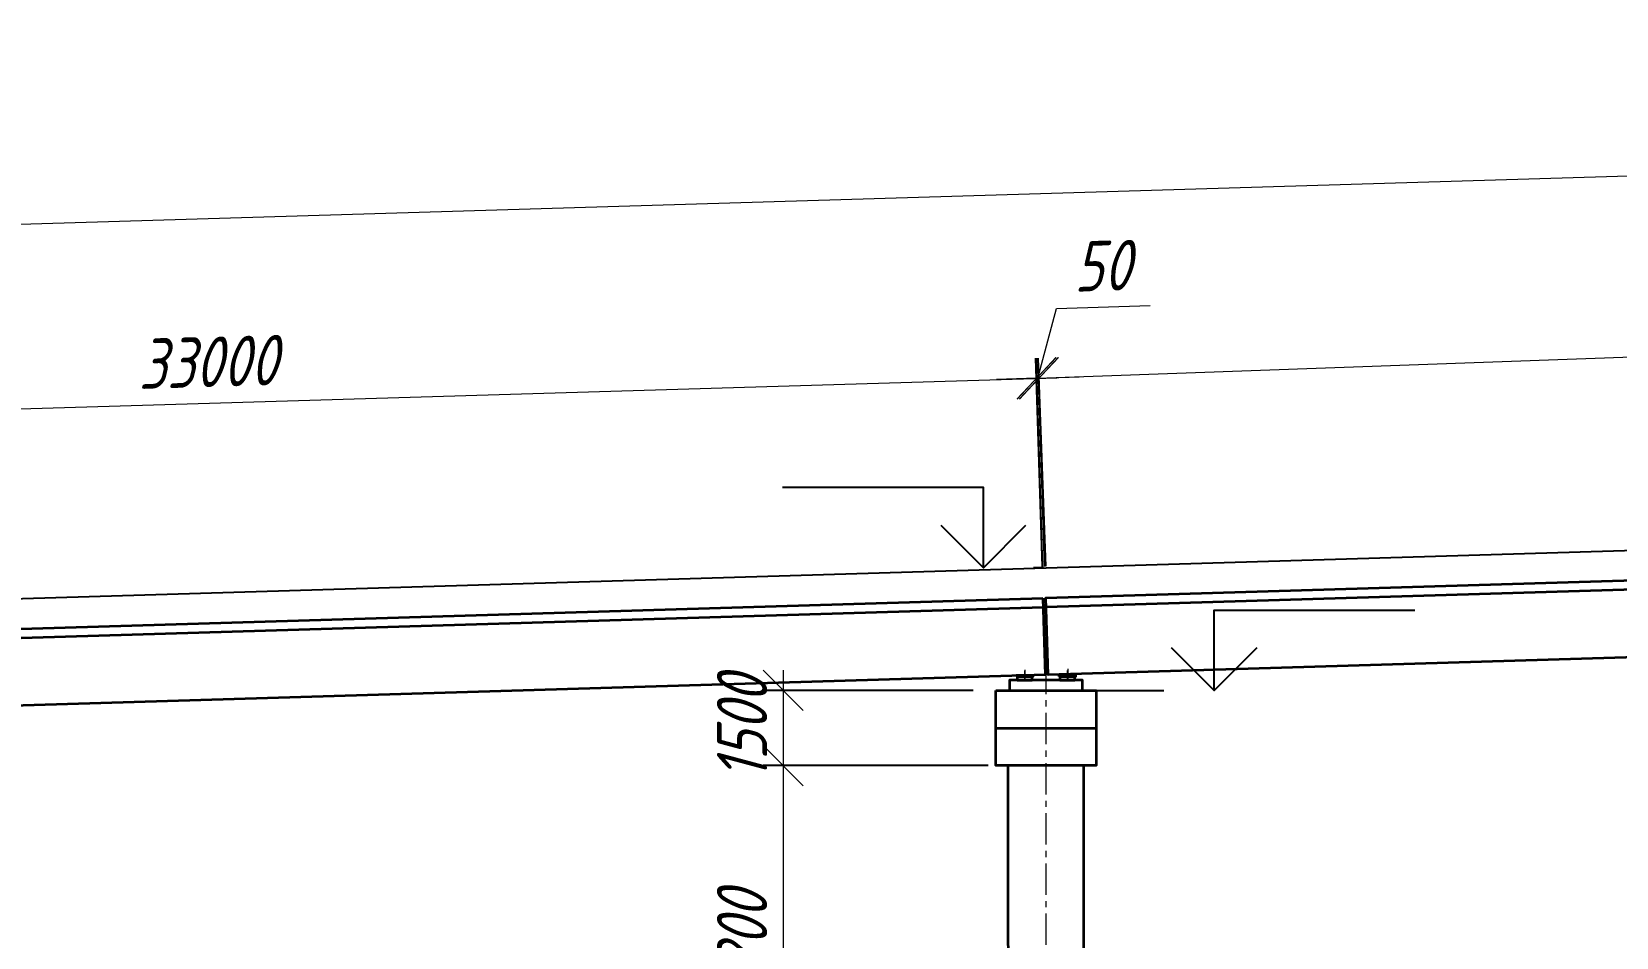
# Model space of a CAD drawing. Header units: millimetres. Extents: x 1864 to 10174863, y -4887456 to 5366151.
# Drawn here: x 5348033 to 5379598, y 12507 to 30555 of the extents above; entities that cross this region are included whole.
import ezdxf
from ezdxf.enums import TextEntityAlignment as Align

# ---------------------------------------------------------------- set-up
doc = ezdxf.new("R2018")
doc.units = ezdxf.units.MM
doc.linetypes.add('осевая', pattern=[2, 1.25, -0.25, 0.25, -0.25])
for name, color, linetype, lineweight in [('1-Бетон', 106, 'Continuous', 35), ('1-Примечания', 4, 'Continuous', 25), ('1-Размеры', 1, 'Continuous', 25), ('1-Текст_3', 250, 'Continuous', 25), ('ИС_Ось', 3, 'осевая', 18), ('ИС_Размер', 3, 'Continuous', 18)]:
    doc.layers.add(name, color=color, linetype=linetype, lineweight=lineweight)
doc.layers.add('Красный профиль', color=1, linetype='Continuous')
doc.styles.add('0', font='isocpeur.ttf', dxfattribs={"width": 0.8, "oblique": 15})
doc.styles.get("Standard").update_dxf_attribs({"font": 'arial.ttf'})
doc.dimstyles.new('М400нов', dxfattribs={"dimscale": 400, "dimtxt": 2.5, "dimasz": 2, "dimexe": 1, "dimexo": 1, "dimgap": 0.8, "dimtad": 1, "dimdec": 0, "dimzin": 0, "dimdsep": 46, "dimtxsty": '0', "dimblk": 'OBLIQUE', "dimcen": 0.09, "dimdle": 1, "dimclrd": 256, "dimclre": 256, "dimclrt": 256, "dimadec": 4, "dimazin": 0, "dimtfac": 1, "dimtdec": 0, "dimtmove": 1, "dimatfit": 2, "dimfxl": 1, "dimtolj": 1, "dimtzin": 0, "dimlwd": -1, "dimarcsym": 0})

# ---------------------------------------------------------------- blocks, each defined once
blk = doc.blocks.new('33')
at = {"layer": '1-Бетон'}
for points in [[(33000, 1530), (33000, 0), (0, 0), (0, 1530), (33000, 1530)], [(0, 1350), (33000, 1350)]]:
    blk.add_lwpolyline(points, dxfattribs=at)
at = {"layer": 'ИС_Ось'}
for points in [[(400, -108), (400, 108)], [(32600, -108), (32600, 108)]]:
    blk.add_lwpolyline(points, dxfattribs=at)
blk = doc.blocks.new('_OBLIQUE')
at = {"color": 0, "linetype": 'ByBlock', "lineweight": -2}
blk.add_line((0.5, 0.5), (-0.5, -0.5), dxfattribs=at)
blk = doc.blocks.new('*D1196')
at = {"layer": 'Defpoints', "color": 0, "linetype": 'Continuous', "transparency": 16777216}
for p in [(5461641, 30143), (5461865, 22692), (5307554, 18046)]:
    blk.add_point(p, dxfattribs=at)
at = {"layer": 'ИС_Размер', "lineweight": -2, "transparency": 16777216}
for p, q in [((5461853, 23092), (5461629, 30543)), ((5307542, 18446), (5307318, 25898))]:
    blk.add_line(p, q, dxfattribs=at)
at = {"layer": 'ИС_Размер', "transparency": 16777216}
blk.add_line((5306930, 25486), (5462041, 30155), dxfattribs=at)
at = {"layer": 'ИС_Размер', "linetype": 'Continuous', "transparency": 16777216, "xscale": 800, "yscale": 800, "zscale": 800}
for p, rotation in [((5461641, 30143), 1.724269677828699), ((5307330, 25498), 181.7242696778287)]:
    blk.add_blockref('_OBLIQUE', p, dxfattribs=dict(at, rotation=rotation))
at = {"layer": 'ИС_Размер', "linetype": 'Continuous', "transparency": 16777216, "insert": (5384461, 28640), "char_height": 1000, "attachment_point": 5, "rotation": 1.7243, "style": '0'}
blk.add_mtext('\\A1;154400', dxfattribs=at)
blk = doc.blocks.new('*D1197')
at = {"layer": 'Defpoints', "color": 0, "linetype": 'Continuous', "transparency": 16777216}
for p in [(5368053, 23647), (5368177, 19499), (5335192, 18509)]:
    blk.add_point(p, dxfattribs=at)
at = {"layer": 'ИС_Размер', "lineweight": -2, "transparency": 16777216}
for p, q in [((5368165, 19899), (5368041, 24047)), ((5335180, 18909), (5335055, 23057))]:
    blk.add_line(p, q, dxfattribs=at)
at = {"layer": 'ИС_Размер', "transparency": 16777216}
blk.add_line((5334668, 22645), (5368452, 23659), dxfattribs=at)
at = {"layer": 'ИС_Размер', "linetype": 'Continuous', "transparency": 16777216, "xscale": 800, "yscale": 800, "zscale": 800}
for p, rotation in [((5368053, 23647), 1.718358011817151), ((5335067, 22657), 181.7183580118171)]:
    blk.add_blockref('_OBLIQUE', p, dxfattribs=dict(at, rotation=rotation))
at = {"layer": 'ИС_Размер', "linetype": 'Continuous', "transparency": 16777216, "insert": (5351535, 23972), "char_height": 1000, "attachment_point": 5, "rotation": 1.7184, "style": '0'}
blk.add_mtext('\\A1;33000', dxfattribs=at)
blk = doc.blocks.new('*D1198')
at = {"layer": 'Defpoints', "color": 0, "linetype": 'Continuous', "transparency": 16777216}
for p in [(5368097, 23649), (5368177, 19499), (5368225, 19500)]:
    blk.add_point(p, dxfattribs=at)
at = {"layer": 'ИС_Размер', "transparency": 16777216}
for p, q in [((5368073, 23648), (5368444, 25040)), ((5368444, 25040), (5370311, 25098)), ((5368048, 23647), (5367249, 23623)), ((5368048, 23647), (5368097, 23649)), ((5368048, 23647), (5368097, 23649)), ((5368097, 23649), (5368897, 23674))]:
    blk.add_line(p, q, dxfattribs=at)
at = {"layer": 'ИС_Размер', "lineweight": -2, "transparency": 16777216}
for p, q in [((5368165, 19899), (5368036, 24047)), ((5368213, 19900), (5368084, 24049))]:
    blk.add_line(p, q, dxfattribs=at)
at = {"layer": 'ИС_Размер', "linetype": 'Continuous', "transparency": 16777216, "xscale": 800, "yscale": 800, "zscale": 800}
for p, rotation in [((5368048, 23647), 1.775280618229331), ((5368097, 23649), 181.7752806182293)]:
    blk.add_blockref('_OBLIQUE', p, dxfattribs=dict(at, rotation=rotation))
at = {"layer": 'ИС_Размер', "linetype": 'Continuous', "transparency": 16777216, "insert": (5369352, 25889), "char_height": 1000, "attachment_point": 5, "rotation": 1.7753, "style": '0'}
blk.add_mtext('\\A1;50', dxfattribs=at)
blk = doc.blocks.new('*D1206')
at = {"layer": 'Defpoints', "color": 0, "linetype": 'Continuous', "transparency": 16777216}
for p in [(5401076, 24835), (5401225, 20691), (5368246, 19505)]:
    blk.add_point(p, dxfattribs=at)
at = {"layer": 'ИС_Размер', "lineweight": -2, "transparency": 16777216}
for p, q in [((5401210, 21091), (5401061, 25235)), ((5368232, 19905), (5368083, 24049))]:
    blk.add_line(p, q, dxfattribs=at)
at = {"layer": 'ИС_Размер', "transparency": 16777216}
blk.add_line((5367697, 23635), (5401475, 24849), dxfattribs=at)
at = {"layer": 'ИС_Размер', "linetype": 'Continuous', "transparency": 16777216, "xscale": 800, "yscale": 800, "zscale": 800}
for p, rotation in [((5401076, 24835), 2.059747963360361), ((5368097, 23649), 182.0597479633603)]:
    blk.add_blockref('_OBLIQUE', p, dxfattribs=dict(at, rotation=rotation))
at = {"layer": 'ИС_Размер', "linetype": 'Continuous', "transparency": 16777216, "insert": (5384557, 25061), "char_height": 1000, "attachment_point": 5, "rotation": 2.0597, "style": '0'}
blk.add_mtext('\\A1;33000', dxfattribs=at)
blk = doc.blocks.new('*U448')
at = {"layer": '1-Примечания', "linetype": 'Continuous'}
blk.add_line((0, 0), (3.5, 0), dxfattribs=at)
for points in [[(6, 0), (6, 4), (16, 4)], [(8.121, 2.121), (6, 0), (3.879, 2.121)]]:
    blk.add_lwpolyline(points, dxfattribs=at)
at = {"layer": '1-Текст_3', "lineweight": 30, "oblique": 15, "width": 0.8, "flags": 104}
blk.add_attdef('ВЫСОТА', text='', height=3, dxfattribs=at).set_placement((11.127, 6.167), align=Align.MIDDLE_CENTER)
blk.add_attdef('ПРИМЕЧАНИЕ', text='', height=3, dxfattribs=at).set_placement((11, 3.25), align=Align.TOP_CENTER)
blk = doc.blocks.new('*U440')
at = {"layer": '1-Примечания', "linetype": 'Continuous'}
blk.add_line((0, 0), (0.5, 0), dxfattribs=at)
for points in [[(3, 0), (3, 4), (13, 4)], [(5.121, 2.121), (3, 0), (0.879, 2.121)]]:
    blk.add_lwpolyline(points, dxfattribs=at)
at = {"layer": '1-Текст_3', "lineweight": 30, "oblique": 15, "width": 0.8, "flags": 104}
blk.add_attdef('ВЫСОТА', text='', height=3, dxfattribs=at).set_placement((8.127, 6.167), align=Align.MIDDLE_CENTER)
blk.add_attdef('ПРИМЕЧАНИЕ', text='', height=3, dxfattribs=at).set_placement((8, 3.25), align=Align.TOP_CENTER)
blk = doc.blocks.new('*D1249')
at = {"layer": 'Defpoints', "color": 0, "linetype": 'Continuous', "transparency": 16777216}
for p in [(5367487, 15928), (5363003, 8728), (5366539, 8728)]:
    blk.add_point(p, dxfattribs=at)
at = {"layer": 'ИС_Размер', "transparency": 16777216}
blk.add_line((5363003, 16328), (5363003, 8328), dxfattribs=at)
at = {"layer": 'ИС_Размер', "lineweight": -2, "transparency": 16777216}
for p, q in [((5367087, 15928), (5362603, 15928)), ((5366139, 8728), (5362603, 8728))]:
    blk.add_line(p, q, dxfattribs=at)
at = {"layer": 'ИС_Размер', "linetype": 'Continuous', "transparency": 16777216, "xscale": 800, "yscale": 800, "zscale": 800}
for p, rotation in [((5363003, 15928), 90), ((5363003, 8728), 270)]:
    blk.add_blockref('_OBLIQUE', p, dxfattribs=dict(at, rotation=rotation))
at = {"layer": 'ИС_Размер', "linetype": 'Continuous', "transparency": 16777216, "insert": (5362183, 12328), "char_height": 1000, "attachment_point": 5, "rotation": 90, "style": '0'}
blk.add_mtext('\\A1;7200', dxfattribs=at)
blk = doc.blocks.new('*D1251')
at = {"layer": 'Defpoints', "color": 0, "linetype": 'Continuous', "transparency": 16777216}
for p in [(5367187, 17428), (5363003, 15928), (5367487, 15928)]:
    blk.add_point(p, dxfattribs=at)
at = {"layer": 'ИС_Размер', "transparency": 16777216}
blk.add_line((5363003, 17828), (5363003, 15528), dxfattribs=at)
at = {"layer": 'ИС_Размер', "lineweight": -2, "transparency": 16777216}
for p, q in [((5366787, 17428), (5362603, 17428)), ((5367087, 15928), (5362603, 15928))]:
    blk.add_line(p, q, dxfattribs=at)
at = {"layer": 'ИС_Размер', "linetype": 'Continuous', "transparency": 16777216, "xscale": 800, "yscale": 800, "zscale": 800}
for p, rotation in [((5363003, 17428), 90), ((5363003, 15928), 270)]:
    blk.add_blockref('_OBLIQUE', p, dxfattribs=dict(at, rotation=rotation))
at = {"layer": 'ИС_Размер', "linetype": 'Continuous', "transparency": 16777216, "insert": (5362183, 16678), "char_height": 1000, "attachment_point": 5, "rotation": 90, "style": '0'}
blk.add_mtext('\\A1;1500', dxfattribs=at)

msp = doc.modelspace()

# ---------------------------------------------------------------- linework, layer by layer
at = {"layer": '1-Бетон'}
for points in [[(5367642.9, 17706.7), (5367982.9, 17706.7), (5367982.9, 17726.7), (5367642.9, 17726.7)], [(5367662.9, 17628.7), (5367962.9, 17628.7), (5367962.9, 17706.7), (5367662.9, 17706.7)], [(5368493, 17706.7), (5368833, 17706.7), (5368833, 17726.7), (5368493, 17726.7)], [(5368513, 17628.7), (5368813, 17628.7), (5368813, 17706.7), (5368513, 17706.7)], [(5367237.4, 17428.2), (5369237.4, 17428.2), (5369237.4, 15928.2), (5367237.4, 15928.2)], [(5367513.2, 17428.2), (5368963.2, 17428.2), (5368963.2, 17628.7), (5367513.2, 17628.7)]]:
    msp.add_lwpolyline(points, close=True, dxfattribs=at)
for points in [[(5367237.4, 16678.2), (5369237.4, 16678.2)], [(5368987.4, 15928.2), (5368987.8, 8748.7), (5367487.8, 8748.7), (5367487.4, 15928.2)]]:
    msp.add_lwpolyline(points, dxfattribs=at)
at = {"layer": 'ИС_Ось'}
for points in [[(5367812.4, 17826.9), (5367812.4, 17621.7)], [(5367812.8, 17826.9), (5367812.8, 17621.7)], [(5368662.4, 17826.6), (5368662.4, 17621.4)], [(5368662.8, 17826.6), (5368662.8, 17621.4)]]:
    msp.add_lwpolyline(points, dxfattribs=at)
at = {"layer": 'ИС_Ось', "ltscale": 500}
msp.add_lwpolyline([(5368237.8, 17980.2), (5368237.8, -482.7)], dxfattribs=at)
at = {"layer": 'Красный профиль', "linetype": 'Continuous', "flags": 128}
msp.add_lwpolyline([(5293540.6, 17630.1), (5449135.8, 22297.9)], dxfattribs=at)

# ---------------------------------------------------------------- block references
at = {"linetype": 'Continuous'}
for p, rotation in [((5368279.6, 17740.7), 1.718358011817057), ((5335238.8, 16749.2), 1.718358011816822)]:
    msp.add_blockref('33', p, dxfattribs=dict(at, rotation=rotation))
at = {"layer": '1-Размеры', "transparency": 33554687}
ref = msp.add_blockref('*U440', (5368190.6, 19869.6), dxfattribs=dict(at, xscale=-399.9999999999999, yscale=399.9999999999999, zscale=399.9999999999999, rotation=359.999718071565))
lines = msp.add_mtext('\\W0.8000;19.87', dxfattribs={"layer": '1-Текст_3', "insert": (5364940, 22336.5), "char_height": 2.5, "attachment_point": 1, "rotation": 359.99972, "bg_fill": 3, "box_fill_scale": 1, "bg_fill_color": 256, "bg_fill_transparency": 0})
ref.add_attrib('ВЫСОТА', '', (5364940, 22336.5)).embed_mtext(lines)
lines = msp.add_mtext('\\W0.8000;', dxfattribs={"layer": '1-Текст_3', "insert": (5364990.6, 21169.6), "char_height": 2.5, "attachment_point": 1, "rotation": 359.99972, "bg_fill": 3, "box_fill_scale": 1, "bg_fill_color": 256, "bg_fill_transparency": 0})
ref.add_attrib('ПРИМЕЧАНИЕ', '', (5364990.6, 21169.6)).embed_mtext(lines)
ref = msp.add_blockref('*U448', (5369188.2, 17428.2), dxfattribs=dict(at, xscale=399.9999999999998, yscale=399.9999999999998, zscale=399.9999999999998, rotation=0.0002819284350356197))
lines = msp.add_mtext('\\W0.8000;17.43', dxfattribs={"layer": '1-Текст_3', "insert": (5373638.8, 19895.2), "char_height": 2.5, "attachment_point": 1, "rotation": 0.00028, "bg_fill": 3, "box_fill_scale": 1, "bg_fill_color": 256, "bg_fill_transparency": 0})
ref.add_attrib('ВЫСОТА', '', (5373638.8, 19895.2)).embed_mtext(lines)
lines = msp.add_mtext('\\W0.8000;', dxfattribs={"layer": '1-Текст_3', "insert": (5373588.2, 18728.2), "char_height": 2.5, "attachment_point": 1, "rotation": 0.00028, "bg_fill": 3, "box_fill_scale": 1, "bg_fill_color": 256, "bg_fill_transparency": 0})
ref.add_attrib('ПРИМЕЧАНИЕ', '', (5373588.2, 18728.2)).embed_mtext(lines)

# ---------------------------------------------------------------- dimensions: what is measured, and where the dimension line sits
at = {"layer": 'ИС_Размер', "linetype": 'Continuous'}
for p1, p2, distance, override, picture, middle in [((5307554.1, 18046.5), (5461865.2, 22691.7), 7455, {"dimrnd": 200}, '*D1196', (5384460.7, 28640.3)), ((5368177.0157, 19498.823), (5368225.4724, 19500.3249), 4150.5978, {"dimrnd": 10}, '*D1198', (5368738.1532, 25869.8626))]:
    dim = msp.add_aligned_dim(p1=p1, p2=p2, distance=distance, dimstyle='М400нов', override=override, dxfattribs=at)
    dim.commit()
    dim.dimension.update_dxf_attribs({"geometry": picture, "text_midpoint": middle})
for p1, p2, distance, picture, middle in [((5368245.9, 19505.3), (5401224.6, 20691.3), 4146.3, '*D1206', (5384556.8, 25061.4)), ((5335191.9, 18509.3), (5368177, 19498.8), 4150, '*D1197', (5351535.4, 23971.8))]:
    dim = msp.add_aligned_dim(p1=p1, p2=p2, distance=distance, dimstyle='М400нов', dxfattribs=at)
    dim.commit()
    dim.dimension.update_dxf_attribs({"geometry": picture, "text_midpoint": middle})
dim = msp.add_linear_dim(base=(5363003.3, 15928.2), p1=(5367187.4, 17428.2), p2=(5367487.4, 15928.2), angle=90, dimstyle='М400нов', dxfattribs=at)
dim.commit()
dim.dimension.update_dxf_attribs({"geometry": '*D1251', "text_midpoint": (5363003.3, 16678.2), "dimtype": 160})
dim = msp.add_linear_dim(base=(5363003.3, 8727.8), p1=(5367487.4, 15928.2), p2=(5366538.8, 8727.8), angle=90, dimstyle='М400нов', dxfattribs=at)
dim.commit()
dim.dimension.update_dxf_attribs({"geometry": '*D1249', "text_midpoint": (5362183.3, 12328)})

doc.saveas('drawing.dxf')
